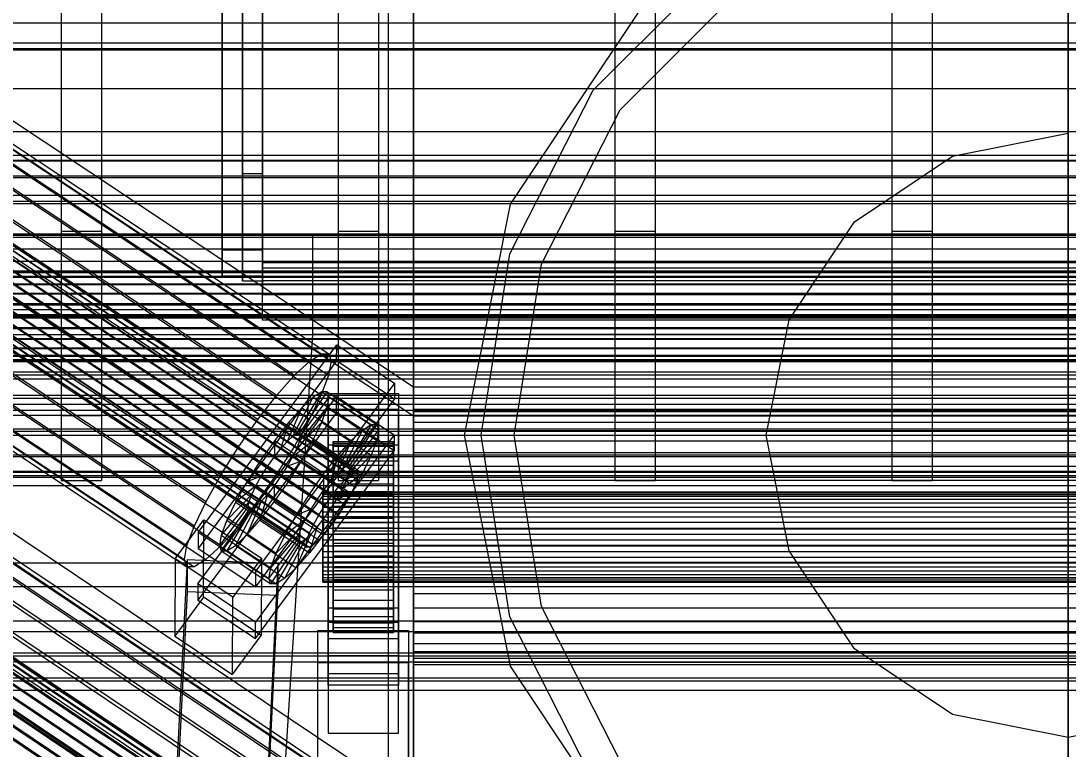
# Model space of a CAD drawing. Header units: millimetres. Extents: x -191664 to 191490, y -197311 to 10263.
# Drawn here: x -208 to 0, y -30812.3 to -30667.7 of the extents above; entities that cross this region are included whole.
import ezdxf

# ---------------------------------------------------------------- set-up
doc = ezdxf.new("R2010")
doc.units = ezdxf.units.MM
for name, color, linetype, lineweight in [('COTAS_USUARIO', 1, 'Continuous', 0), ('frontal_briquetadora', 7, 'Continuous', 0), ('frontal_C01', 7, 'Continuous', 0), ('frontal_C02', 7, 'Continuous', 0), ('frontal_C03', 7, 'Continuous', 0), ('frontal_C05', 7, 'Continuous', 0), ('frontal_mezcladora', 7, 'Continuous', 0), ('frontal_secador', 7, 'Continuous', 0)]:
    doc.layers.add(name, color=color, linetype=linetype, lineweight=lineweight)
doc.dimstyles.new('PLANTA_100', dxfattribs={"dimtxt": 250, "dimasz": 150, "dimexe": 150, "dimexo": 80, "dimgap": 100, "dimtad": 1, "dimtih": 1, "dimtoh": 1, "dimdec": 1, "dimdsep": 46, "dimcen": 0.09, "dimclrd": 1, "dimclre": 1, "dimclrt": 1, "dimadec": 0, "dimazin": 0, "dimtfac": 1, "dimtdec": 4, "dimtofl": 0, "dimtmove": 0, "dimatfit": 3, "dimfxl": 1, "dimtolj": 1, "dimtzin": 0, "dimarcsym": 0})

# ---------------------------------------------------------------- blocks, each defined once
blk = doc.blocks.new('*D108')
at = {"layer": 'COTAS_USUARIO', "color": 1, "lineweight": -2, "transparency": 16777216}
for p, q in [((-80, -30400), (-1350, -30400)), ((-1200, -31850), (-1200, -30550)), ((-80, -32000), (-1350, -32000))]:
    blk.add_line(p, q, dxfattribs=at)
at = {"layer": 'COTAS_USUARIO', "color": 1, "transparency": 16777216}
for points in [[(-1225, -30550), (-1175, -30550), (-1200, -30400)], [(-1225, -31850), (-1175, -31850), (-1200, -32000)]]:
    blk.add_solid(points, dxfattribs=at)
at = {"layer": 'Defpoints', "color": 0, "transparency": 16777216}
for p in [(-1200, -30400), (0, -30400), (0, -32000)]:
    blk.add_point(p, dxfattribs=at)
blk = doc.blocks.new('*D109')
at = {"layer": 'COTAS_USUARIO', "color": 1, "lineweight": -2, "transparency": 16777216}
for p, q in [((-80, -28700), (-1350, -28700)), ((-1200, -31850), (-1200, -28850)), ((-80, -32000), (-1350, -32000))]:
    blk.add_line(p, q, dxfattribs=at)
at = {"layer": 'COTAS_USUARIO', "color": 1, "transparency": 16777216}
for points in [[(-1225, -28850), (-1175, -28850), (-1200, -28700)], [(-1225, -31850), (-1175, -31850), (-1200, -32000)]]:
    blk.add_solid(points, dxfattribs=at)
at = {"layer": 'Defpoints', "color": 0, "transparency": 16777216}
for p in [(-1200, -28700), (0, -28700), (0, -32000)]:
    blk.add_point(p, dxfattribs=at)
blk = doc.blocks.new('*D110')
at = {"layer": 'COTAS_USUARIO', "color": 1, "lineweight": -2, "transparency": 16777216}
for p, q in [((-80, -30350), (-1350, -30350)), ((-1200, -31850), (-1200, -30500)), ((-80, -32000), (-1350, -32000))]:
    blk.add_line(p, q, dxfattribs=at)
at = {"layer": 'COTAS_USUARIO', "color": 1, "transparency": 16777216}
for points in [[(-1225, -30500), (-1175, -30500), (-1200, -30350)], [(-1225, -31850), (-1175, -31850), (-1200, -32000)]]:
    blk.add_solid(points, dxfattribs=at)
at = {"layer": 'Defpoints', "color": 0, "transparency": 16777216}
for p in [(-1200, -30350), (0, -30350), (0, -32000)]:
    blk.add_point(p, dxfattribs=at)
blk = doc.blocks.new('*D111')
at = {"layer": 'COTAS_USUARIO', "color": 1, "lineweight": -2, "transparency": 16777216}
for p, q in [((-80, -27700), (-1350, -27700)), ((-1200, -31850), (-1200, -27850)), ((-80, -32000), (-1350, -32000))]:
    blk.add_line(p, q, dxfattribs=at)
at = {"layer": 'COTAS_USUARIO', "color": 1, "transparency": 16777216}
for points in [[(-1225, -27850), (-1175, -27850), (-1200, -27700)], [(-1225, -31850), (-1175, -31850), (-1200, -32000)]]:
    blk.add_solid(points, dxfattribs=at)
at = {"layer": 'Defpoints', "color": 0, "transparency": 16777216}
for p in [(-1200, -27700), (0, -27700), (0, -32000)]:
    blk.add_point(p, dxfattribs=at)
blk = doc.blocks.new('*D114')
at = {"layer": 'COTAS_USUARIO', "color": 1, "lineweight": -2, "transparency": 16777216}
for p, q in [((1200, -30765), (1200, -30615)), ((80, -30915), (1350, -30915)), ((80, -31328.5), (1350, -31328.5)), ((1200, -31478.5), (1200, -31628.5))]:
    blk.add_line(p, q, dxfattribs=at)
at = {"layer": 'COTAS_USUARIO', "color": 1, "transparency": 16777216}
for points in [[(1175, -30765), (1225, -30765), (1200, -30915)], [(1175, -31478.5), (1225, -31478.5), (1200, -31328.5)]]:
    blk.add_solid(points, dxfattribs=at)
at = {"layer": 'Defpoints', "color": 0, "transparency": 16777216}
for p in [(0, -30915), (0, -31328.5), (1200, -31328.5)]:
    blk.add_point(p, dxfattribs=at)
blk = doc.blocks.new('*D120')
at = {"layer": 'COTAS_USUARIO', "color": 1, "lineweight": -2, "transparency": 16777216}
for p, q in [((1200, -30120), (1200, -29970)), ((80, -30270), (1350, -30270)), ((80, -30550), (1350, -30550)), ((1200, -30700), (1200, -30850))]:
    blk.add_line(p, q, dxfattribs=at)
at = {"layer": 'COTAS_USUARIO', "color": 1, "transparency": 16777216}
for points in [[(1175, -30120), (1225, -30120), (1200, -30270)], [(1175, -30700), (1225, -30700), (1200, -30550)]]:
    blk.add_solid(points, dxfattribs=at)
at = {"layer": 'Defpoints', "color": 0, "transparency": 16777216}
for p in [(0, -30270), (0, -30550), (1200, -30550)]:
    blk.add_point(p, dxfattribs=at)
blk = doc.blocks.new('*D121')
at = {"layer": 'COTAS_USUARIO', "color": 1, "lineweight": -2, "transparency": 16777216}
for p, q in [((-80, -29000), (-1350, -29000)), ((-1200, -31850), (-1200, -29150)), ((-80, -32000), (-1350, -32000))]:
    blk.add_line(p, q, dxfattribs=at)
at = {"layer": 'COTAS_USUARIO', "color": 1, "transparency": 16777216}
for points in [[(-1225, -29150), (-1175, -29150), (-1200, -29000)], [(-1225, -31850), (-1175, -31850), (-1200, -32000)]]:
    blk.add_solid(points, dxfattribs=at)
at = {"layer": 'Defpoints', "color": 0, "transparency": 16777216}
for p in [(-1200, -29000), (0, -29000), (0, -32000)]:
    blk.add_point(p, dxfattribs=at)

msp = doc.modelspace()

# ---------------------------------------------------------------- linework, layer by layer
at = {"layer": 'frontal_briquetadora', "color": 8, "true_color": 0x728089}
for p, q in [((-164, -30454.15), (-164, -30698)), ((-160, -30698), (-160, -30454.15)), ((-164, -30719.29), (-164, -30492.29)), ((-164, -30698), (-164, -30719.29)), ((-164, -30698), (-160, -30698)), ((-160, -30719.29), (-160, -30698)), ((-164, -30719.29), (-160, -30719.29))]:
    msp.add_line(p, q, dxfattribs=at)
at = {"layer": 'frontal_briquetadora', "color": 254, "true_color": 0xd5dbd6}
for p, q in [((-160, -30478.15), (-160, -30722)), ((-160, -30727.14), (-160, -30483.29)), ((-160, -30722), (200, -30722)), ((-160, -30727.14), (-160, -30722)), ((200, -30727.14), (-160, -30727.14))]:
    msp.add_line(p, q, dxfattribs=at)
at = {"layer": 'frontal_briquetadora', "color": 250, "true_color": 0x30373b}
for p, q in [((-160, -30483.29), (-160, -30715.65)), ((-160, -30722.08), (-160, -30489.72)), ((-160, -30715.65), (200, -30715.65)), ((-160, -30722.08), (-160, -30715.65)), ((200, -30722.08), (-160, -30722.08))]:
    msp.add_line(p, q, dxfattribs=at)
at = {"layer": 'frontal_briquetadora', "color": 252, "true_color": 0x77858c}
for p, q in [((-160, -30489.72), (-160, -30716.72)), ((-160, -30719.29), (-160, -30492.29)), ((-160, -30716.72), (200, -30716.72)), ((-160, -30719.29), (-160, -30716.72)), ((200, -30719.29), (-160, -30719.29))]:
    msp.add_line(p, q, dxfattribs=at)
at = {"layer": 'frontal_briquetadora', "color": 8, "true_color": 0x64747c}
for p, q in [((-168, -30713.16), (-168, -30492.29)), ((-160, -30492.29), (-160, -30713.16)), ((-168, -30497.43), (-168, -30718.3)), ((-160, -30718.3), (-160, -30497.43)), ((-168, -30718.3), (-168, -30713.16)), ((-168, -30713.16), (-160, -30713.16)), ((-160, -30713.16), (-160, -30718.3)), ((-168, -30718.3), (-160, -30718.3))]:
    msp.add_line(p, q, dxfattribs=at)
at = {"layer": 'frontal_briquetadora', "color": 251, "true_color": 0x53616b}
for p, q in [((-1330, -30750), (340, -30750)), ((-1330, -30760), (340, -30760))]:
    msp.add_line(p, q, dxfattribs=at)
at = {"layer": 'frontal_C01', "color": 139, "true_color": 0x345e4e}
for p, q in [((-130, -30740.44), (-130, -30428.25)), ((0, -30740.44), (0, -30428.25)), ((-130, -30433.94), (-130, -30746.13)), ((0, -30433.94), (0, -30746.13)), ((-130, -30740.44), (-228.3, -30675.19)), ((-228.3, -30680.88), (-130, -30746.13)), ((-130, -31052.62), (-130, -30740.44)), ((0, -30740.44), (-130, -30740.44)), ((0, -31052.62), (0, -30740.44)), ((130, -30740.44), (0, -30740.44)), ((-130, -30746.13), (-130, -31058.31)), ((-130, -30746.13), (0, -30746.13)), ((0, -30746.13), (0, -31058.31)), ((0, -30746.13), (130, -30746.13))]:
    msp.add_line(p, q, dxfattribs=at)
at = {"layer": 'frontal_C01', "color": 252, "true_color": 0x83939a}
for p, q in [((-334.94, -30612.96), (-150.63, -30735.29)), ((-332.63, -30611.51), (-148.32, -30733.84)), ((-331.18, -30611.5), (-146.87, -30733.84)), ((-330.69, -30612.94), (-146.38, -30735.27)), ((-337.95, -30615.75), (-153.64, -30738.08)), ((-331.2, -30615.71), (-146.89, -30738.04)), ((-332.66, -30619.64), (-148.35, -30741.97)), ((-341.46, -30619.69), (-157.15, -30742.02)), ((-160.92, -30746.84), (-345.23, -30624.51)), ((-334.98, -30624.46), (-150.67, -30746.79)), ((-349, -30629.89), (-164.69, -30752.22)), ((-338, -30629.83), (-153.69, -30752.16)), ((-352.52, -30635.45), (-168.21, -30757.78)), ((-341.52, -30635.4), (-157.21, -30757.73)), ((-355.54, -30640.83), (-171.23, -30763.16)), ((-345.29, -30640.78), (-160.98, -30763.11)), ((-357.86, -30645.64), (-173.55, -30767.97)), ((-349.06, -30645.6), (-164.75, -30767.93)), ((-359.33, -30649.57), (-175.02, -30771.9)), ((-352.57, -30649.54), (-168.26, -30771.87)), ((-359.83, -30652.35), (-175.52, -30774.68)), ((-355.58, -30652.33), (-171.28, -30774.66)), ((-359.34, -30653.78), (-175.03, -30776.11)), ((-357.89, -30653.77), (-173.58, -30776.11)), ((-150.63, -30735.29), (-148.32, -30733.84)), ((-148.32, -30733.84), (-146.87, -30733.84)), ((-146.87, -30733.84), (-146.38, -30735.27)), ((-153.64, -30738.08), (-150.63, -30735.29)), ((-146.38, -30735.27), (-146.89, -30738.04)), ((-157.15, -30742.02), (-153.64, -30738.08)), ((-146.89, -30738.04), (-148.35, -30741.97)), ((-160.92, -30746.84), (-157.15, -30742.02)), ((-148.35, -30741.97), (-150.67, -30746.79)), ((-130, -30746.13), (-130, -30744.84)), ((-130, -30744.84), (-130, -30745.28)), ((-130, -30744.84), (130, -30744.84)), ((-130, -30745.28), (-130, -30747.42)), ((-130, -30745.28), (130, -30745.28)), ((-130, -30749.05), (-130, -30746.13)), ((-130, -30746.13), (130, -30746.13)), ((-164.69, -30752.22), (-160.92, -30746.84)), ((-150.67, -30746.79), (-153.69, -30752.16)), ((-130, -30747.42), (-130, -30751.11)), ((-130, -30747.42), (130, -30747.42)), ((-130, -30753.42), (-130, -30749.05)), ((-130, -30749.05), (130, -30749.05)), ((-168.21, -30757.78), (-164.69, -30752.22)), ((-153.69, -30752.16), (-157.21, -30757.73)), ((-130, -30751.11), (-130, -30756.11)), ((-130, -30751.11), (130, -30751.11)), ((-130, -30758.92), (-130, -30753.42)), ((-130, -30753.42), (130, -30753.42)), ((-130, -30756.11), (-130, -30762.06)), ((-130, -30756.11), (130, -30756.11)), ((-171.23, -30763.16), (-168.21, -30757.78)), ((-157.21, -30757.73), (-160.98, -30763.11)), ((-130, -30765.2), (-130, -30758.92)), ((-130, -30758.92), (130, -30758.92)), ((-173.55, -30767.97), (-171.23, -30763.16)), ((-160.98, -30763.11), (-164.75, -30767.93)), ((-130, -30762.06), (-130, -30768.56)), ((130, -30762.06), (-130, -30762.06)), ((-130, -30771.82), (-130, -30765.2)), ((-130, -30765.2), (130, -30765.2)), ((-175.02, -30771.9), (-173.55, -30767.97)), ((-164.75, -30767.93), (-168.26, -30771.87)), ((-130, -30768.56), (-130, -30775.18)), ((-130, -30768.56), (130, -30768.56)), ((-175.52, -30774.68), (-175.02, -30771.9)), ((-168.26, -30771.87), (-171.28, -30774.66)), ((-130, -30778.32), (-130, -30771.82)), ((-130, -30771.82), (130, -30771.82)), ((-175.03, -30776.11), (-175.52, -30774.68)), ((-171.28, -30774.66), (-173.58, -30776.11)), ((-130, -30775.18), (-130, -30781.45)), ((-130, -30775.18), (130, -30775.18)), ((-173.58, -30776.11), (-175.03, -30776.11)), ((-130, -30784.27), (-130, -30778.32)), ((-130, -30778.32), (130, -30778.32)), ((-130, -30781.45), (-130, -30786.96)), ((-130, -30781.45), (130, -30781.45)), ((-130, -30789.26), (-130, -30784.27)), ((-130, -30784.27), (130, -30784.27)), ((-130, -30786.96), (-130, -30791.33)), ((-130, -30786.96), (130, -30786.96)), ((-130, -30792.95), (-130, -30789.26)), ((-130, -30789.26), (130, -30789.26)), ((-130, -30791.33), (-130, -30794.25)), ((-130, -30791.33), (130, -30791.33)), ((-130, -30795.09), (-130, -30792.95)), ((-130, -30792.95), (130, -30792.95)), ((-130, -30794.25), (-130, -30795.54)), ((-130, -30794.25), (130, -30794.25)), ((-130, -30795.54), (-130, -30795.09)), ((-130, -30795.09), (130, -30795.09)), ((-130, -30795.54), (130, -30795.54))]:
    msp.add_line(p, q, dxfattribs=at)
at = {"layer": 'frontal_C01', "color": 9, "true_color": 0xbac6cb}
for p, q in [((-355.53, -30615.37), (-141.73, -30757.27)), ((-355.02, -30615.37), (-141.22, -30757.27)), ((-357.42, -30616.87), (-143.62, -30758.77)), ((-356.35, -30615.88), (-142.55, -30757.79)), ((-355.02, -30616.86), (-141.22, -30758.76)), ((-354.84, -30615.87), (-141.04, -30757.78)), ((-358.66, -30618.27), (-144.86, -30760.17)), ((-355.54, -30618.25), (-141.74, -30760.15)), ((-146.2, -30761.88), (-360, -30619.97)), ((-356.36, -30619.96), (-142.56, -30761.86)), ((-361.33, -30621.88), (-147.53, -30763.78)), ((-358.68, -30623.83), (-144.88, -30765.74)), ((-357.43, -30621.86), (-143.64, -30763.76)), ((-363.65, -30625.76), (-149.85, -30767.66)), ((-362.58, -30623.85), (-148.78, -30765.76)), ((-360.02, -30625.74), (-146.22, -30767.64)), ((-364.47, -30627.46), (-150.67, -30769.37)), ((-361.35, -30627.45), (-147.55, -30769.35)), ((-365.17, -30629.84), (-151.37, -30771.74)), ((-364.99, -30628.85), (-151.19, -30770.76)), ((-363.66, -30629.83), (-149.86, -30771.74)), ((-362.6, -30628.84), (-148.8, -30770.75)), ((-364.99, -30630.35), (-151.2, -30772.25)), ((-364.48, -30630.34), (-150.68, -30772.25)), ((-144.86, -30760.17), (-143.62, -30758.77)), ((-143.62, -30758.77), (-142.55, -30757.79)), ((-142.55, -30757.79), (-141.73, -30757.27)), ((-141.22, -30758.76), (-141.74, -30760.15)), ((-141.73, -30757.27), (-141.22, -30757.27)), ((-141.22, -30757.27), (-141.04, -30757.78)), ((-141.04, -30757.78), (-141.22, -30758.76)), ((-146.2, -30761.88), (-144.86, -30760.17)), ((-141.74, -30760.15), (-142.56, -30761.86)), ((-148, -30761.66), (-148, -30761.21)), ((-148, -30761.21), (-148, -30761.36)), ((-148, -30761.21), (148, -30761.21)), ((-148, -30761.36), (-148, -30762.12)), ((-148, -30761.36), (148, -30761.36)), ((-148, -30762.7), (-148, -30761.66)), ((-148, -30761.66), (148, -30761.66)), ((-148, -30762.12), (-148, -30763.43)), ((-148, -30762.12), (148, -30762.12)), ((-148, -30764.25), (-148, -30762.7)), ((-148, -30762.7), (148, -30762.7)), ((-147.53, -30763.78), (-146.2, -30761.88)), ((-142.56, -30761.86), (-143.64, -30763.76)), ((-148.78, -30765.76), (-147.53, -30763.78)), ((-148, -30763.43), (-148, -30765.2)), ((-148, -30763.43), (148, -30763.43)), ((-148, -30766.2), (-148, -30764.25)), ((-148, -30764.25), (148, -30764.25)), ((-148, -30765.2), (-148, -30767.31)), ((-148, -30765.2), (148, -30765.2)), ((-143.64, -30763.76), (-144.88, -30765.74)), ((-149.85, -30767.66), (-148.78, -30765.76)), ((-148, -30768.42), (-148, -30766.2)), ((-148, -30766.2), (148, -30766.2)), ((-148, -30767.31), (-148, -30769.61)), ((148, -30767.31), (-148, -30767.31)), ((-144.88, -30765.74), (-146.22, -30767.64)), ((-151.19, -30770.76), (-150.67, -30769.37)), ((-150.67, -30769.37), (-149.85, -30767.66)), ((-147.55, -30769.35), (-148.8, -30770.75)), ((-148, -30770.76), (-148, -30768.42)), ((-148, -30768.42), (148, -30768.42)), ((-146.22, -30767.64), (-147.55, -30769.35)), ((-151.37, -30771.74), (-151.19, -30770.76)), ((-148.8, -30770.75), (-149.86, -30771.74)), ((-148, -30769.61), (-148, -30771.96)), ((-148, -30769.61), (148, -30769.61)), ((-148, -30773.07), (-148, -30770.76)), ((-148, -30770.76), (148, -30770.76)), ((-151.2, -30772.25), (-151.37, -30771.74)), ((-150.68, -30772.25), (-151.2, -30772.25)), ((-149.86, -30771.74), (-150.68, -30772.25)), ((-148, -30771.96), (-148, -30774.18)), ((-148, -30771.96), (148, -30771.96)), ((-148, -30775.18), (-148, -30773.07)), ((-148, -30773.07), (148, -30773.07)), ((-148, -30774.18), (-148, -30776.13)), ((-148, -30774.18), (148, -30774.18)), ((-148, -30776.95), (-148, -30775.18)), ((-148, -30775.18), (148, -30775.18)), ((-148, -30776.13), (-148, -30777.68)), ((-148, -30776.13), (148, -30776.13)), ((-148, -30778.25), (-148, -30776.95)), ((-148, -30776.95), (148, -30776.95)), ((-148, -30777.68), (-148, -30778.71)), ((-148, -30777.68), (148, -30777.68)), ((-148, -30779.01), (-148, -30778.25)), ((-148, -30778.25), (148, -30778.25)), ((-148, -30778.71), (-148, -30779.17)), ((-148, -30778.71), (148, -30778.71)), ((-148, -30779.17), (-148, -30779.01)), ((-148, -30779.01), (148, -30779.01)), ((-148, -30779.17), (148, -30779.17))]:
    msp.add_line(p, q, dxfattribs=at)
at = {"layer": 'frontal_C01', "color": 139, "true_color": 0x354b57}
for p, q in [((-172.81, -30769.28), (-145.28, -30732.04)), ((-145.29, -30735.24), (-145.28, -30732.04)), ((-145.28, -30732.04), (-133.81, -30739.65)), ((-145.29, -30735.24), (-172.82, -30772.48)), ((-133.82, -30742.85), (-145.29, -30735.24)), ((-133.81, -30739.65), (-161.34, -30776.89)), ((-133.81, -30739.65), (-133.82, -30742.85)), ((-172.85, -30779.52), (-145.32, -30742.28)), ((-147, -30744.88), (-147, -30741.68)), ((-147, -30741.68), (-133, -30741.68)), ((-147, -30787.15), (-147, -30741.68)), ((-145.33, -30745.49), (-145.32, -30742.28)), ((-145.32, -30742.28), (-133.85, -30749.9)), ((-133, -30741.68), (-133, -30744.88)), ((-133, -30741.68), (-133, -30787.15)), ((-161.35, -30780.09), (-133.82, -30742.85)), ((-145.33, -30745.49), (-172.86, -30782.72)), ((-133, -30744.88), (-147, -30744.88)), ((-147, -30744.88), (-147, -30790.35)), ((-133.86, -30753.1), (-145.33, -30745.49)), ((-133, -30790.35), (-133, -30744.88)), ((-133.85, -30749.9), (-161.38, -30787.13)), ((-133.85, -30749.9), (-133.86, -30753.1)), ((-147, -30755.12), (-147, -30751.92)), ((-147, -30751.92), (-133, -30751.92)), ((-147, -30797.39), (-147, -30751.92)), ((-133, -30751.92), (-133, -30755.12)), ((-133, -30751.92), (-133, -30797.39)), ((-161.39, -30790.34), (-133.86, -30753.1)), ((-133, -30755.12), (-147, -30755.12)), ((-147, -30755.12), (-147, -30800.6)), ((-133, -30800.6), (-133, -30755.12)), ((-177.39, -30774.52), (-171.66, -30766.76)), ((-171.72, -30782.13), (-171.66, -30766.76)), ((-171.66, -30766.76), (-160.19, -30774.38)), ((-172.81, -30769.28), (-172.82, -30772.48)), ((-161.34, -30776.89), (-172.81, -30769.28)), ((-172.82, -30772.48), (-161.35, -30780.09)), ((-177.81, -30833.48), (-174.94, -30774.66)), ((-177.39, -30774.52), (-177.45, -30789.89)), ((-165.93, -30782.13), (-177.39, -30774.52)), ((-174.94, -30781.06), (-174.94, -30774.66)), ((-174.94, -30774.66), (-156.96, -30775.45)), ((-160.19, -30774.38), (-165.93, -30782.13)), ((-160.19, -30774.38), (-160.25, -30789.74)), ((-156.96, -30775.45), (-159.83, -30834.27)), ((-156.96, -30775.45), (-156.96, -30781.85)), ((-161.35, -30780.09), (-161.34, -30776.89)), ((-172.85, -30779.52), (-172.86, -30782.72)), ((-161.38, -30787.13), (-172.85, -30779.52)), ((-177.81, -30839.88), (-174.94, -30781.06)), ((-156.96, -30781.85), (-174.94, -30781.06)), ((-159.83, -30840.67), (-156.96, -30781.85)), ((-171.72, -30782.13), (-177.45, -30789.89)), ((-172.86, -30782.72), (-161.39, -30790.34)), ((-160.25, -30789.74), (-171.72, -30782.13)), ((-165.98, -30797.5), (-165.93, -30782.13)), ((-147, -30799.66), (-147, -30784.29)), ((-147, -30784.29), (-133, -30784.29)), ((-147, -30793.77), (-147, -30784.29)), ((-133, -30784.29), (-133, -30799.66)), ((-133, -30784.29), (-133, -30793.77)), ((-161.39, -30790.34), (-161.38, -30787.13)), ((-133, -30787.15), (-147, -30787.15)), ((-147, -30787.15), (-147, -30790.35)), ((-133, -30790.35), (-133, -30787.15)), ((-177.45, -30789.89), (-165.98, -30797.5)), ((-165.98, -30797.5), (-160.25, -30789.74)), ((-149, -30795.18), (-149, -30788.78)), ((-149, -30788.78), (-131, -30788.78)), ((-149, -30833.87), (-149, -30788.78)), ((-131, -30788.78), (-131, -30795.18)), ((-131, -30788.78), (-131, -30833.87)), ((-147, -30790.35), (-133, -30790.35)), ((-133, -30793.77), (-147, -30793.77)), ((-147, -30793.77), (-147, -30809.14)), ((-133, -30809.14), (-133, -30793.77)), ((-131, -30795.18), (-149, -30795.18)), ((-149, -30840.27), (-149, -30795.18)), ((-131, -30840.27), (-131, -30795.18)), ((-133, -30797.39), (-147, -30797.39)), ((-147, -30797.39), (-147, -30800.6)), ((-133, -30800.6), (-133, -30797.39)), ((-133, -30799.66), (-147, -30799.66)), ((-147, -30799.66), (-147, -30809.14)), ((-147, -30800.6), (-133, -30800.6)), ((-133, -30809.14), (-133, -30799.66)), ((-147, -30809.14), (-133, -30809.14))]:
    msp.add_line(p, q, dxfattribs=at)
at = {"layer": 'frontal_C01', "color": 155, "true_color": 0x617580}
for p, q in [((-153.2, -30749.66), (-148.23, -30741.34)), ((-152.69, -30749.66), (-147.14, -30741.34)), ((-148.23, -30741.34), (-149.95, -30742.42)), ((-148.23, -30741.34), (-138.4, -30747.87)), ((-147.14, -30741.34), (-148.23, -30741.34)), ((-147.14, -30741.34), (-137.31, -30747.86)), ((-146.78, -30742.41), (-147.14, -30741.34)), ((-154.02, -30750.17), (-149.95, -30742.42)), ((-152.51, -30750.17), (-146.78, -30742.41)), ((-149.95, -30742.42), (-152.21, -30744.51)), ((-149.95, -30742.42), (-140.12, -30748.95)), ((-147.15, -30744.49), (-146.78, -30742.41)), ((-146.78, -30742.41), (-136.95, -30748.93)), ((-155.08, -30751.16), (-152.21, -30744.51)), ((-152.21, -30744.51), (-154.83, -30747.46)), ((-152.69, -30751.15), (-147.15, -30744.49)), ((-152.21, -30744.51), (-142.38, -30751.03)), ((-148.25, -30747.42), (-147.15, -30744.49)), ((-147.15, -30744.49), (-137.32, -30751.01)), ((-154.83, -30747.46), (-157.65, -30751.07)), ((-156.33, -30752.56), (-154.83, -30747.46)), ((-154.83, -30747.46), (-145, -30753.98)), ((-153.21, -30752.54), (-148.25, -30747.42)), ((-149.99, -30751.03), (-148.25, -30747.42)), ((-148.25, -30747.42), (-138.42, -30753.95)), ((-138.4, -30747.87), (-143.37, -30756.19)), ((-137.31, -30747.86), (-142.86, -30756.18)), ((-140.12, -30748.95), (-138.4, -30747.87)), ((-138.4, -30747.87), (-137.31, -30747.86)), ((-137.31, -30747.86), (-136.95, -30748.93)), ((-155.08, -30751.16), (-154.02, -30750.17)), ((-154.02, -30750.17), (-153.2, -30749.66)), ((-144.19, -30756.7), (-154.02, -30750.17)), ((-143.37, -30756.19), (-153.2, -30749.66)), ((-153.2, -30749.66), (-152.69, -30749.66)), ((-142.86, -30756.18), (-152.69, -30749.66)), ((-152.69, -30749.66), (-152.51, -30750.17)), ((-152.51, -30750.17), (-152.69, -30751.15)), ((-142.68, -30756.69), (-152.51, -30750.17)), ((-140.12, -30748.95), (-144.19, -30756.7)), ((-136.95, -30748.93), (-142.68, -30756.69)), ((-142.38, -30751.03), (-140.12, -30748.95)), ((-136.95, -30748.93), (-137.32, -30751.01)), ((-157.65, -30751.07), (-160.47, -30755.09)), ((-157.65, -30751.07), (-157.66, -30754.27)), ((-157.66, -30754.27), (-156.33, -30752.56)), ((-147.82, -30757.59), (-157.65, -30751.07)), ((-156.33, -30752.56), (-155.08, -30751.16)), ((-146.5, -30759.08), (-156.33, -30752.56)), ((-145.26, -30757.69), (-155.08, -30751.16)), ((-154.03, -30754.25), (-149.99, -30751.03)), ((-153.21, -30752.54), (-154.03, -30754.25)), ((-152.69, -30751.15), (-153.21, -30752.54)), ((-143.38, -30759.07), (-153.21, -30752.54)), ((-142.86, -30757.67), (-152.69, -30751.15)), ((-152.25, -30755.05), (-149.99, -30751.03)), ((-149.99, -30751.03), (-140.16, -30757.55)), ((-146, -30761.21), (-146, -30751.23)), ((-146, -30751.23), (-146, -30751.56)), ((-146, -30751.23), (-134, -30751.23)), ((-146, -30752.19), (-146, -30751.23)), ((-146, -30761.36), (-146, -30751.56)), ((-146, -30751.56), (-146, -30753.16)), ((-146, -30751.56), (-134, -30751.56)), ((-146, -30761.66), (-146, -30752.19)), ((-146, -30752.19), (-134, -30752.19)), ((-146, -30754.38), (-146, -30752.19)), ((-142.38, -30751.03), (-145.26, -30757.69)), ((-145, -30753.98), (-142.38, -30751.03)), ((-137.32, -30751.01), (-142.86, -30757.67)), ((-137.32, -30751.01), (-138.42, -30753.95)), ((-134, -30751.56), (-134, -30751.23)), ((-134, -30751.23), (-134, -30761.21)), ((-134, -30751.23), (-134, -30752.19)), ((-134, -30753.16), (-134, -30751.56)), ((-134, -30751.56), (-134, -30761.36)), ((-134, -30752.19), (-134, -30761.66)), ((-134, -30752.19), (-134, -30754.38)), ((-159, -30756.17), (-157.66, -30754.27)), ((-157.66, -30754.27), (-147.83, -30760.79)), ((-154.03, -30754.25), (-155.1, -30756.15)), ((-144.2, -30760.77), (-154.03, -30754.25)), ((-147.82, -30757.59), (-145, -30753.98)), ((-145, -30753.98), (-146.5, -30759.08)), ((-146, -30762.12), (-146, -30753.16)), ((-146, -30753.16), (-146, -30755.92)), ((-146, -30753.16), (-134, -30753.16)), ((-146, -30762.7), (-146, -30754.38)), ((-146, -30754.38), (-134, -30754.38)), ((-146, -30757.64), (-146, -30754.38)), ((-138.42, -30753.95), (-143.38, -30759.07)), ((-138.42, -30753.95), (-140.16, -30757.55)), ((-134, -30755.92), (-134, -30753.16)), ((-134, -30753.16), (-134, -30762.12)), ((-134, -30754.38), (-134, -30762.7)), ((-134, -30754.38), (-134, -30757.64)), ((-160.47, -30755.09), (-163.1, -30759.25)), ((-159, -30756.17), (-160.47, -30755.09)), ((-160.47, -30755.09), (-150.64, -30761.61)), ((-160.25, -30758.14), (-159, -30756.17)), ((-149.17, -30762.7), (-159, -30756.17)), ((-155.1, -30756.15), (-156.35, -30758.13)), ((-155.1, -30756.15), (-152.25, -30755.05)), ((-145.27, -30762.68), (-155.1, -30756.15)), ((-154.88, -30759.21), (-152.25, -30755.05)), ((-152.25, -30755.05), (-142.42, -30761.57)), ((-146, -30763.43), (-146, -30755.92)), ((-146, -30755.92), (-146, -30759.65)), ((-146, -30755.92), (-134, -30755.92)), ((-144.19, -30756.7), (-145.26, -30757.69)), ((-143.37, -30756.19), (-144.19, -30756.7)), ((-142.86, -30756.18), (-143.37, -30756.19)), ((-142.68, -30756.69), (-142.86, -30756.18)), ((-142.86, -30757.67), (-142.68, -30756.69)), ((-134, -30759.65), (-134, -30755.92)), ((-134, -30755.92), (-134, -30763.43)), ((-160.25, -30758.14), (-163.1, -30759.25)), ((-161.32, -30760.05), (-160.25, -30758.14)), ((-150.42, -30764.67), (-160.25, -30758.14)), ((-156.35, -30758.13), (-157.69, -30760.03)), ((-156.35, -30758.13), (-154.88, -30759.21)), ((-146.52, -30764.65), (-156.35, -30758.13)), ((-150.64, -30761.61), (-147.82, -30757.59)), ((-147.83, -30760.79), (-147.82, -30757.59)), ((-145.26, -30757.69), (-146.5, -30759.08)), ((-146, -30764.25), (-146, -30757.64)), ((-146, -30757.64), (-134, -30757.64)), ((-146, -30761.76), (-146, -30757.64)), ((-140.16, -30757.55), (-144.2, -30760.77)), ((-143.38, -30759.07), (-142.86, -30757.67)), ((-140.16, -30757.55), (-142.42, -30761.57)), ((-134, -30757.64), (-134, -30764.25)), ((-134, -30757.64), (-134, -30761.76)), ((-163.1, -30759.25), (-165.37, -30763.27)), ((-161.32, -30760.05), (-165.37, -30763.27)), ((-163.1, -30759.25), (-153.27, -30765.78)), ((-162.14, -30761.75), (-161.32, -30760.05)), ((-151.49, -30766.57), (-161.32, -30760.05)), ((-157.69, -30760.03), (-159.02, -30761.74)), ((-157.7, -30763.23), (-154.88, -30759.21)), ((-157.69, -30760.03), (-157.7, -30763.23)), ((-147.86, -30766.55), (-157.69, -30760.03)), ((-154.88, -30759.21), (-145.05, -30765.73)), ((-147.83, -30760.79), (-149.17, -30762.7)), ((-146.5, -30759.08), (-147.83, -30760.79)), ((-146, -30765.2), (-146, -30759.65)), ((-146, -30759.65), (-146, -30764.11)), ((-146, -30759.65), (-134, -30759.65)), ((-145.27, -30762.68), (-144.2, -30760.77)), ((-144.2, -30760.77), (-143.38, -30759.07)), ((-134, -30764.11), (-134, -30759.65)), ((-134, -30759.65), (-134, -30765.2)), ((-162.66, -30763.15), (-168.2, -30769.81)), ((-162.14, -30761.75), (-167.1, -30766.87)), ((-160.27, -30763.14), (-163.14, -30769.79)), ((-162.84, -30764.13), (-162.66, -30763.15)), ((-162.66, -30763.15), (-162.14, -30761.75)), ((-152.83, -30769.67), (-162.66, -30763.15)), ((-152.31, -30768.28), (-162.14, -30761.75)), ((-160.27, -30763.14), (-161.33, -30764.12)), ((-159.02, -30761.74), (-160.52, -30766.84)), ((-159.02, -30761.74), (-160.27, -30763.14)), ((-150.44, -30769.66), (-160.27, -30763.14)), ((-149.19, -30768.26), (-159.02, -30761.74)), ((-153.27, -30765.78), (-150.64, -30761.61)), ((-150.64, -30761.61), (-149.17, -30762.7)), ((-149.17, -30762.7), (-150.42, -30764.67)), ((-146.52, -30764.65), (-145.27, -30762.68)), ((-146, -30761.36), (-146, -30761.21)), ((-134, -30761.21), (-146, -30761.21)), ((-146, -30761.21), (-146, -30761.66)), ((-146, -30762.12), (-146, -30761.36)), ((-134, -30761.36), (-146, -30761.36)), ((-134, -30761.66), (-146, -30761.66)), ((-146, -30761.66), (-146, -30762.7)), ((-146, -30766.2), (-146, -30761.76)), ((-146, -30761.76), (-134, -30761.76)), ((-146, -30766.46), (-146, -30761.76)), ((-146, -30763.43), (-146, -30762.12)), ((-134, -30762.12), (-146, -30762.12)), ((-134, -30762.7), (-146, -30762.7)), ((-146, -30762.7), (-146, -30764.25)), ((-142.42, -30761.57), (-145.27, -30762.68)), ((-142.42, -30761.57), (-145.05, -30765.73)), ((-134, -30761.21), (-134, -30761.36)), ((-134, -30761.66), (-134, -30761.21)), ((-134, -30761.36), (-134, -30762.12)), ((-134, -30762.7), (-134, -30761.66)), ((-134, -30761.76), (-134, -30766.2)), ((-134, -30761.76), (-134, -30766.46)), ((-134, -30762.12), (-134, -30763.43)), ((-134, -30764.25), (-134, -30762.7)), ((-162.84, -30764.13), (-168.57, -30771.89)), ((-162.66, -30764.64), (-168.21, -30772.96)), ((-162.15, -30764.64), (-167.12, -30772.96)), ((-165.37, -30763.27), (-167.1, -30766.87)), ((-161.33, -30764.12), (-165.4, -30771.87)), ((-165.37, -30763.27), (-155.54, -30769.79)), ((-162.66, -30764.64), (-162.84, -30764.13)), ((-153.01, -30770.66), (-162.84, -30764.13)), ((-162.15, -30764.64), (-162.66, -30764.64)), ((-152.83, -30771.16), (-162.66, -30764.64)), ((-161.33, -30764.12), (-162.15, -30764.64)), ((-152.32, -30771.16), (-162.15, -30764.64)), ((-151.5, -30770.65), (-161.33, -30764.12)), ((-160.52, -30766.84), (-157.7, -30763.23)), ((-157.7, -30763.23), (-147.87, -30769.76)), ((-153.27, -30765.78), (-150.42, -30764.67)), ((-150.42, -30764.67), (-151.49, -30766.57)), ((-147.86, -30766.55), (-146.52, -30764.65)), ((-145.05, -30765.73), (-146.52, -30764.65)), ((-146, -30765.2), (-146, -30763.43)), ((-134, -30763.43), (-146, -30763.43)), ((-146, -30764.11), (-146, -30767.31)), ((-134, -30764.11), (-146, -30764.11)), ((-146, -30764.11), (-146, -30768.97)), ((-134, -30764.25), (-146, -30764.25)), ((-146, -30764.25), (-146, -30766.2)), ((-146, -30767.31), (-146, -30765.2)), ((-134, -30765.2), (-146, -30765.2)), ((-134, -30763.43), (-134, -30765.2)), ((-134, -30767.31), (-134, -30764.11)), ((-134, -30768.97), (-134, -30764.11)), ((-134, -30766.2), (-134, -30764.25)), ((-134, -30765.2), (-134, -30767.31)), ((-167.1, -30766.87), (-168.2, -30769.81)), ((-167.1, -30766.87), (-157.27, -30773.4)), ((-163.14, -30769.79), (-160.52, -30766.84)), ((-160.52, -30766.84), (-150.69, -30773.36)), ((-155.54, -30769.79), (-153.27, -30765.78)), ((-155.54, -30769.79), (-151.49, -30766.57)), ((-151.49, -30766.57), (-152.31, -30768.28)), ((-149.19, -30768.26), (-147.86, -30766.55)), ((-145.05, -30765.73), (-147.87, -30769.76)), ((-147.87, -30769.76), (-147.86, -30766.55)), ((-134, -30766.2), (-146, -30766.2)), ((-146, -30766.2), (-146, -30768.42)), ((-146, -30768.42), (-146, -30766.46)), ((-146, -30766.46), (-134, -30766.46)), ((-146, -30771.41), (-146, -30766.46)), ((-146, -30767.31), (-134, -30767.31)), ((-146, -30769.61), (-146, -30767.31)), ((-134, -30768.42), (-134, -30766.2)), ((-134, -30766.46), (-134, -30768.42)), ((-134, -30766.46), (-134, -30771.41)), ((-134, -30767.31), (-134, -30769.61)), ((-157.27, -30773.4), (-152.31, -30768.28)), ((-152.31, -30768.28), (-152.83, -30769.67)), ((-150.69, -30773.36), (-149.19, -30768.26)), ((-150.44, -30769.66), (-149.19, -30768.26)), ((-134, -30768.42), (-146, -30768.42)), ((-146, -30768.42), (-146, -30770.76)), ((-146, -30769.61), (-146, -30768.97)), ((-146, -30768.97), (-146, -30773.92)), ((-146, -30768.97), (-134, -30768.97)), ((-134, -30770.76), (-134, -30768.42)), ((-134, -30773.92), (-134, -30768.97)), ((-134, -30768.97), (-134, -30769.61)), ((-168.2, -30769.81), (-168.57, -30771.89)), ((-168.2, -30769.81), (-158.37, -30776.34)), ((-165.4, -30771.87), (-163.14, -30769.79)), ((-163.14, -30769.79), (-153.31, -30776.31)), ((-158.74, -30778.41), (-153.01, -30770.66)), ((-158.38, -30779.49), (-152.83, -30771.16)), ((-158.37, -30776.34), (-152.83, -30769.67)), ((-157.29, -30779.48), (-152.32, -30771.16)), ((-157.27, -30773.4), (-155.54, -30769.79)), ((-155.57, -30778.4), (-151.5, -30770.65)), ((-153.31, -30776.31), (-150.44, -30769.66)), ((-152.83, -30769.67), (-153.01, -30770.66)), ((-153.01, -30770.66), (-152.83, -30771.16)), ((-152.83, -30771.16), (-152.32, -30771.16)), ((-152.32, -30771.16), (-151.5, -30770.65)), ((-151.5, -30770.65), (-150.44, -30769.66)), ((-147.87, -30769.76), (-150.69, -30773.36)), ((-146, -30771.96), (-146, -30769.61)), ((-134, -30769.61), (-146, -30769.61)), ((-146, -30770.76), (-146, -30771.41)), ((-134, -30770.76), (-146, -30770.76)), ((-146, -30770.76), (-146, -30773.07)), ((-146, -30771.41), (-134, -30771.41)), ((-146, -30776.27), (-146, -30771.41)), ((-134, -30769.61), (-134, -30771.96)), ((-134, -30771.41), (-134, -30770.76)), ((-134, -30773.07), (-134, -30770.76)), ((-134, -30771.41), (-134, -30776.27)), ((-168.57, -30771.89), (-168.21, -30772.96)), ((-168.57, -30771.89), (-158.74, -30778.41)), ((-168.21, -30772.96), (-167.12, -30772.96)), ((-168.21, -30772.96), (-158.38, -30779.49)), ((-167.12, -30772.96), (-165.4, -30771.87)), ((-167.12, -30772.96), (-157.29, -30779.48)), ((-165.4, -30771.87), (-155.57, -30778.4)), ((-158.37, -30776.34), (-157.27, -30773.4)), ((-150.69, -30773.36), (-153.31, -30776.31)), ((-146, -30774.18), (-146, -30771.96)), ((-146, -30771.96), (-146, -30773.92)), ((-134, -30771.96), (-146, -30771.96)), ((-146, -30773.07), (-146, -30776.27)), ((-134, -30773.07), (-146, -30773.07)), ((-146, -30773.07), (-146, -30775.18)), ((-134, -30773.92), (-134, -30771.96)), ((-134, -30771.96), (-134, -30774.18)), ((-134, -30776.27), (-134, -30773.07)), ((-134, -30775.18), (-134, -30773.07)), ((-146, -30773.92), (-146, -30778.61)), ((-146, -30773.92), (-134, -30773.92)), ((-146, -30776.13), (-146, -30774.18)), ((-146, -30774.18), (-146, -30778.61)), ((-134, -30774.18), (-146, -30774.18)), ((-146, -30775.18), (-146, -30780.72)), ((-134, -30775.18), (-146, -30775.18)), ((-146, -30775.18), (-146, -30776.95)), ((-134, -30778.61), (-134, -30773.92)), ((-134, -30778.61), (-134, -30774.18)), ((-134, -30774.18), (-134, -30776.13)), ((-134, -30780.72), (-134, -30775.18)), ((-134, -30776.95), (-134, -30775.18)), ((-158.74, -30778.41), (-158.37, -30776.34)), ((-153.31, -30776.31), (-155.57, -30778.4)), ((-146, -30777.68), (-146, -30776.13)), ((-146, -30776.13), (-146, -30782.73)), ((-134, -30776.13), (-146, -30776.13)), ((-146, -30776.27), (-134, -30776.27)), ((-146, -30780.72), (-146, -30776.27)), ((-146, -30776.95), (-146, -30784.46)), ((-134, -30776.95), (-146, -30776.95)), ((-146, -30776.95), (-146, -30778.25)), ((-146, -30778.71), (-146, -30777.68)), ((-146, -30777.68), (-146, -30786)), ((-134, -30777.68), (-146, -30777.68)), ((-134, -30782.73), (-134, -30776.13)), ((-134, -30776.13), (-134, -30777.68)), ((-134, -30776.27), (-134, -30780.72)), ((-134, -30784.46), (-134, -30776.95)), ((-134, -30778.25), (-134, -30776.95)), ((-134, -30786), (-134, -30777.68)), ((-134, -30777.68), (-134, -30778.71)), ((-158.38, -30779.49), (-158.74, -30778.41)), ((-157.29, -30779.48), (-158.38, -30779.49)), ((-155.57, -30778.4), (-157.29, -30779.48)), ((-146, -30778.25), (-146, -30787.22)), ((-134, -30778.25), (-146, -30778.25)), ((-146, -30778.25), (-146, -30779.01)), ((-146, -30778.61), (-146, -30782.73)), ((-146, -30778.61), (-134, -30778.61)), ((-146, -30779.17), (-146, -30778.71)), ((-146, -30778.71), (-146, -30788.19)), ((-134, -30778.71), (-146, -30778.71)), ((-146, -30779.01), (-146, -30788.82)), ((-134, -30779.01), (-146, -30779.01)), ((-146, -30779.01), (-146, -30779.17)), ((-146, -30779.17), (-146, -30789.15)), ((-134, -30779.17), (-146, -30779.17)), ((-134, -30787.22), (-134, -30778.25)), ((-134, -30779.01), (-134, -30778.25)), ((-134, -30782.73), (-134, -30778.61)), ((-134, -30788.19), (-134, -30778.71)), ((-134, -30778.71), (-134, -30779.17)), ((-134, -30788.82), (-134, -30779.01)), ((-134, -30779.17), (-134, -30779.01)), ((-134, -30789.15), (-134, -30779.17)), ((-146, -30780.72), (-134, -30780.72)), ((-146, -30784.46), (-146, -30780.72)), ((-134, -30780.72), (-134, -30784.46)), ((-146, -30782.73), (-146, -30786)), ((-146, -30782.73), (-134, -30782.73)), ((-134, -30786), (-134, -30782.73)), ((-146, -30784.46), (-134, -30784.46)), ((-146, -30787.22), (-146, -30784.46)), ((-146, -30786), (-146, -30788.19)), ((-146, -30786), (-134, -30786)), ((-134, -30784.46), (-134, -30787.22)), ((-134, -30788.19), (-134, -30786)), ((-146, -30787.22), (-134, -30787.22)), ((-146, -30788.82), (-146, -30787.22)), ((-134, -30787.22), (-134, -30788.82)), ((-146, -30788.19), (-146, -30789.15)), ((-146, -30788.19), (-134, -30788.19)), ((-146, -30788.82), (-134, -30788.82)), ((-146, -30789.15), (-146, -30788.82)), ((-146, -30789.15), (-134, -30789.15)), ((-134, -30789.15), (-134, -30788.19)), ((-134, -30788.82), (-134, -30789.15))]:
    msp.add_line(p, q, dxfattribs=at)
at = {"layer": 'frontal_C02', "color": 139, "true_color": 0x345e4e}
for p, q in [((-130, -30822.8), (-130, -30537.97)), ((0, -30822.8), (0, -30537.97)), ((-130, -30543.72), (-130, -30828.54)), ((0, -30543.72), (0, -30828.54)), ((-130, -30822.8), (-228.3, -30756.94)), ((-228.3, -30762.68), (-130, -30828.54))]:
    msp.add_line(p, q, dxfattribs=at)
at = {"layer": 'frontal_C02', "color": 252, "true_color": 0x83939a}
for p, q in [((-332.63, -30693.05), (-148.32, -30816.53)), ((-331.18, -30692.85), (-146.87, -30816.33)), ((-330.69, -30694.09), (-146.38, -30817.58)), ((-334.94, -30694.67), (-150.63, -30818.15)), ((-337.95, -30697.61), (-153.64, -30821.09)), ((-331.2, -30696.69), (-146.89, -30820.18)), ((-332.66, -30700.47), (-148.35, -30823.95)), ((-341.46, -30701.67), (-157.15, -30825.15)), ((-160.92, -30830.05), (-345.23, -30706.56)), ((-334.98, -30705.17), (-150.67, -30828.65)), ((-338, -30710.47), (-153.69, -30833.95)), ((-349, -30711.96), (-164.69, -30835.45)), ((-341.52, -30716.01), (-157.21, -30839.49))]:
    msp.add_line(p, q, dxfattribs=at)
at = {"layer": 'frontal_C02', "color": 9, "true_color": 0xbac6cb}
for p, q in [((-355.02, -30696.62), (-141.22, -30839.86)), ((-357.42, -30698.3), (-143.62, -30841.55)), ((-356.35, -30697.26), (-142.55, -30840.5)), ((-355.53, -30696.69), (-141.73, -30839.93)), ((-355.02, -30697.98), (-141.22, -30841.22)), ((-354.84, -30697.06), (-141.04, -30840.3)), ((-358.66, -30699.74), (-144.86, -30842.98)), ((-355.54, -30699.32), (-141.74, -30842.56)), ((-146.2, -30844.72), (-360, -30701.48)), ((-357.43, -30702.86), (-143.64, -30846.1)), ((-356.36, -30700.98), (-142.56, -30844.22)), ((-361.33, -30703.39), (-147.53, -30846.63)), ((-358.68, -30704.82), (-144.88, -30848.06)), ((-362.58, -30705.35), (-148.78, -30848.59)), ((-360.02, -30706.74), (-146.22, -30849.98)), ((-363.65, -30707.23), (-149.85, -30850.47)), ((-361.35, -30708.47), (-147.55, -30851.71))]:
    msp.add_line(p, q, dxfattribs=at)
at = {"layer": 'frontal_C02', "color": 139, "true_color": 0x354b57}
for p, q in [((430, -30793.25), (-430, -30793.25)), ((430, -30798.25), (-430, -30798.25))]:
    msp.add_line(p, q, dxfattribs=at)
at = {"layer": 'frontal_C03', "color": 139, "true_color": 0x345e4e}
for p, q in [((0, -30689.74), (0, -30425.81)), ((0, -30431.59), (0, -30695.51)), ((0, -30689.74), (-250, -30689.74)), ((0, -30953.66), (0, -30689.74)), ((250, -30689.74), (0, -30689.74)), ((-250, -30695.51), (0, -30695.51)), ((0, -30695.51), (0, -30959.44)), ((0, -30695.51), (250, -30695.51))]:
    msp.add_line(p, q, dxfattribs=at)
at = {"layer": 'frontal_C03', "color": 252, "true_color": 0x83939a}
for p, q in [((-250, -30694.33), (250, -30694.33)), ((-250, -30695.33), (250, -30695.33)), ((-250, -30695.51), (250, -30695.51)), ((-250, -30698.45), (250, -30698.45)), ((-250, -30698.79), (250, -30698.79)), ((-250, -30703.46), (250, -30703.46)), ((-250, -30703.95), (250, -30703.95)), ((-250, -30710.03), (250, -30710.03)), ((-250, -30710.63), (250, -30710.63)), ((250, -30717.71), (-250, -30717.71)), ((-250, -30718.39), (250, -30718.39)), ((-250, -30725.98), (250, -30725.98)), ((-250, -30726.68), (250, -30726.68)), ((-250, -30734.28), (250, -30734.28)), ((-250, -30734.95), (250, -30734.95)), ((-250, -30742.03), (250, -30742.03)), ((-250, -30742.63), (250, -30742.63)), ((-250, -30748.71), (250, -30748.71)), ((-250, -30749.2), (250, -30749.2)), ((-250, -30753.87), (250, -30753.87)), ((-250, -30754.22), (250, -30754.22)), ((-250, -30757.15), (250, -30757.15)), ((-250, -30757.33), (250, -30757.33)), ((-250, -30758.33), (250, -30758.33))]:
    msp.add_line(p, q, dxfattribs=at)
at = {"layer": 'frontal_C03', "color": 9, "true_color": 0xbac6cb}
for p, q in [((-268, -30717.33), (268, -30717.33)), ((-268, -30717.61), (268, -30717.61)), ((-268, -30717.66), (268, -30717.66)), ((-268, -30718.49), (268, -30718.49)), ((-268, -30718.59), (268, -30718.59)), ((-268, -30719.9), (268, -30719.9)), ((-268, -30720.04), (268, -30720.04)), ((-268, -30721.75), (268, -30721.75)), ((-268, -30721.92), (268, -30721.92)), ((268, -30723.91), (-268, -30723.91)), ((-268, -30724.1), (268, -30724.1)), ((-268, -30726.23), (268, -30726.23)), ((-268, -30726.43), (268, -30726.43)), ((-268, -30728.57), (268, -30728.57)), ((-268, -30728.76), (268, -30728.76)), ((-268, -30730.75), (268, -30730.75)), ((-268, -30730.92), (268, -30730.92)), ((-268, -30732.63), (268, -30732.63)), ((-268, -30732.76), (268, -30732.76)), ((-268, -30734.08), (268, -30734.08)), ((-268, -30734.17), (268, -30734.17)), ((-268, -30735), (268, -30735)), ((-268, -30735.05), (268, -30735.05)), ((-268, -30735.33), (268, -30735.33))]:
    msp.add_line(p, q, dxfattribs=at)
at = {"layer": 'frontal_C03', "color": 139, "true_color": 0x354b57}
for p, q in [((430, -30738.85), (-430, -30738.85)), ((430, -30743.85), (-430, -30743.85)), ((-450, -30775.35), (450, -30775.35)), ((450, -30786.9), (-450, -30786.9)), ((450, -30789.03), (-450, -30789.03)), ((430, -30793.85), (-430, -30793.85)), ((-450, -30800.59), (450, -30800.59)), ((430, -30798.85), (-430, -30798.85))]:
    msp.add_line(p, q, dxfattribs=at)
at = {"layer": 'frontal_C05', "color": 117, "true_color": 0x376c5b}
for p, q in [((-250, -30730), (250, -30730)), ((-250, -30738), (250, -30738))]:
    msp.add_line(p, q, dxfattribs=at)
at = {"layer": 'frontal_C05', "color": 253, "true_color": 0xabb4b8}
msp.add_line((-250, -30742), (250, -30742), dxfattribs=at)
at = {"layer": 'frontal_C05', "color": 250, "true_color": 0x30363a}
for p, q in [((-250, -30746), (250, -30746)), ((-250, -30750), (250, -30750))]:
    msp.add_line(p, q, dxfattribs=at)
at = {"layer": 'frontal_C05', "color": 251, "true_color": 0x5c6a72}
for p, q in [((-300, -30750), (300, -30750)), ((-300, -30758), (300, -30758))]:
    msp.add_line(p, q, dxfattribs=at)
at = {"layer": 'frontal_mezcladora', "color": 250, "true_color": 0x33393d}
for p, q in [((-200, -30654.65), (-200, -30709.47)), ((-192, -30654.65), (-192, -30709.47)), ((-145, -30654.65), (-145, -30709.47)), ((-137, -30654.65), (-137, -30709.47)), ((-90, -30654.65), (-90, -30709.47)), ((-82, -30654.65), (-82, -30709.47)), ((-35, -30654.65), (-35, -30709.47)), ((-27, -30654.65), (-27, -30709.47)), ((-420, -30681.11), (240, -30681.11)), ((-200, -30709.47), (-200, -30746.09)), ((-200, -30709.47), (-192, -30709.47)), ((-192, -30709.47), (-192, -30746.09)), ((-145, -30709.47), (-145, -30746.09)), ((-145, -30709.47), (-137, -30709.47)), ((-137, -30709.47), (-137, -30746.09)), ((-90, -30709.47), (-90, -30746.09)), ((-90, -30709.47), (-82, -30709.47)), ((-82, -30709.47), (-82, -30746.09)), ((-35, -30709.47), (-35, -30746.09)), ((-35, -30709.47), (-27, -30709.47)), ((-27, -30709.47), (-27, -30746.09)), ((-420, -30715.4), (240, -30715.4)), ((-420, -30737.41), (240, -30737.41)), ((-420, -30745), (240, -30745)), ((-200, -30746.09), (-200, -30758.95)), ((-200, -30746.09), (-192, -30746.09)), ((-192, -30746.09), (-192, -30758.95)), ((-145, -30746.09), (-145, -30758.95)), ((-145, -30746.09), (-137, -30746.09)), ((-137, -30746.09), (-137, -30758.95)), ((-90, -30746.09), (-90, -30758.95)), ((-90, -30746.09), (-82, -30746.09)), ((-82, -30746.09), (-82, -30758.95)), ((-35, -30746.09), (-35, -30758.95)), ((-35, -30746.09), (-27, -30746.09)), ((-27, -30746.09), (-27, -30758.95)), ((-200, -30758.95), (-192, -30758.95)), ((-145, -30758.95), (-137, -30758.95)), ((-90, -30758.95), (-82, -30758.95)), ((-35, -30758.95), (-27, -30758.95))]:
    msp.add_line(p, q, dxfattribs=at)
at = {"layer": 'frontal_mezcladora', "color": 253, "true_color": 0xa5a6aa}
for p, q in [((-625, -30710), (625, -30710)), ((-625, -30710), (-150, -30710)), ((-150, -30730), (-150, -30710)), ((-625, -30725), (625, -30725)), ((-625, -30730), (625, -30730)), ((-625, -30730), (-150, -30730))]:
    msp.add_line(p, q, dxfattribs=at)
at = {"layer": 'frontal_mezcladora', "color": 252, "true_color": 0x8b8c91}
for p in [(-160, -30885), (150, -30730)]:
    msp.add_line(p, (-150, -30730), dxfattribs=at)
at = {"layer": 'frontal_mezcladora', "color": 251, "true_color": 0x536a64}
for p, q in [((-400, -30745), (220, -30745)), ((-400, -30780), (220, -30780))]:
    msp.add_line(p, q, dxfattribs=at)
at = {"layer": 'frontal_mezcladora', "color": 251, "true_color": 0x64686b}
msp.add_line((-600, -30760), (600, -30760), dxfattribs=at)
at = {"layer": 'frontal_mezcladora', "color": 9, "true_color": 0xc6c9c8}
for p, q in [((-465, -30760), (295, -30760)), ((-465, -30795), (295, -30795))]:
    msp.add_line(p, q, dxfattribs=at)
at = {"layer": 'frontal_secador', "color": 142, "true_color": 0x159eb4}
for p, q in [((-135, -30895), (-135, -30605)), ((-88.99, -30685.34), (-64.66, -30661.01)), ((-110.77, -30704.12), (-84.78, -30665.22)), ((-104.62, -30716.01), (-88.99, -30685.34)), ((-119.9, -30750), (-110.77, -30704.12)), ((-110, -30750), (-104.62, -30716.01)), ((-110.77, -30795.88), (-119.9, -30750)), ((-104.62, -30783.99), (-110, -30750)), ((-88.99, -30814.66), (-104.62, -30783.99)), ((-84.78, -30834.78), (-110.77, -30795.88))]:
    msp.add_line(p, q, dxfattribs=at)
at = {"layer": 'frontal_secador', "color": 129, "true_color": 0x304542}
for p, q in [((-94.33, -30681.46), (-68.54, -30655.67)), ((-110.89, -30713.97), (-94.33, -30681.46)), ((-116.6, -30750), (-110.89, -30713.97)), ((-110.89, -30786.03), (-116.6, -30750)), ((-94.33, -30818.54), (-110.89, -30786.03))]:
    msp.add_line(p, q, dxfattribs=at)
at = {"layer": 'frontal_secador', "color": 253, "true_color": 0xa4b0b5}
for p, q in [((1360, -30668.14), (-1360, -30668.14)), ((1360, -30672.14), (-1360, -30672.14)), ((1360, -30673.5), (-1360, -30673.5)), ((1250, -30673.25), (-1250, -30673.25)), ((1250, -30689.71), (-1250, -30689.71)), ((1250, -30702.35), (-1250, -30702.35)), ((1250, -30710.29), (-1250, -30710.29)), ((1250, -30713), (-1250, -30713))]:
    msp.add_line(p, q, dxfattribs=at)
at = {"layer": 'frontal_secador', "color": 43, "true_color": 0xe7bf45}
for p, q in [((-22.96, -30694.57), (0, -30690)), ((-42.43, -30707.57), (-22.96, -30694.57)), ((-55.43, -30727.04), (-42.43, -30707.57)), ((-60, -30750), (-55.43, -30727.04)), ((-55.43, -30772.96), (-60, -30750)), ((-42.43, -30792.43), (-55.43, -30772.96)), ((-22.96, -30805.43), (-42.43, -30792.43)), ((0, -30810), (-22.96, -30805.43)), ((22.96, -30805.43), (0, -30810))]:
    msp.add_line(p, q, dxfattribs=at)

# ---------------------------------------------------------------- dimensions: what is measured, and where the dimension line sits
at = {"layer": 'COTAS_USUARIO'}
for p1, p2, picture, middle in [((0, -32000), (0, -27700), '*D111', (-1200, -29850)), ((0, -32000), (0, -28700), '*D109', (-1200, -30350)), ((0, -32000), (0, -29000), '*D121', (-1200, -30500)), ((0, -30270), (0, -30550), '*D120', (1200, -30410)), ((0, -32000), (0, -30350), '*D110', (-1200, -31175)), ((0, -32000), (0, -30400), '*D108', (-1200, -31200)), ((0, -30915), (0, -31328.5), '*D114', (1200, -31121.75))]:
    dim = msp.add_aligned_dim(p1=p1, p2=p2, distance=1200, dimstyle='PLANTA_100', dxfattribs=at)
    dim.commit()
    dim.dimension.update_dxf_attribs({"geometry": picture, "text_midpoint": middle})

doc.saveas('drawing.dxf')
